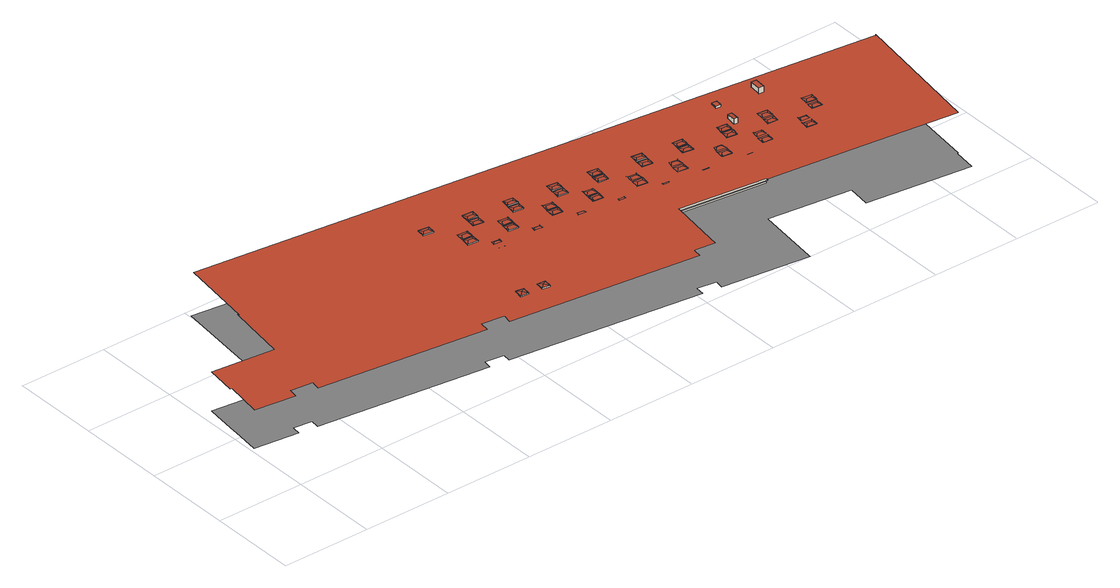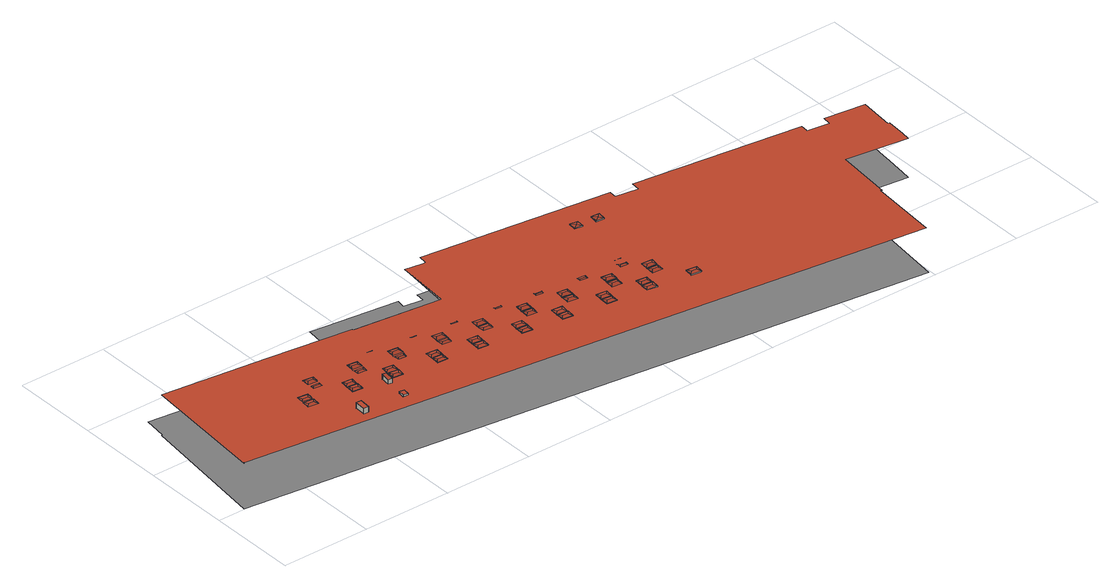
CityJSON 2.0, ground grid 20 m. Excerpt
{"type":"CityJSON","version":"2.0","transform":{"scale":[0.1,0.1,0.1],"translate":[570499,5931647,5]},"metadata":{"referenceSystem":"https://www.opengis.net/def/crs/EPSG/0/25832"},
"CityObjects":{
"building1":{"type":"Building","attributes":{"Grundfläche 2D":"6629.795264","Grundhöhe NN":"5.452"},"children":["building1-1","building1-2","building1-3","building1-4","building1-5","building1-6","building1-7","building1-8","building1-9","building1-10","building1-11","building1-12","building1-13","building1-14","building1-15","building1-16","building1-17","building1-18","building1-19","building1-20","building1-21","building1-22","building1-23","building1-24","building1-25","building1-26","building1-27","building1-28","building1-29","building1-30","building1-31","building1-32","building1-33","building1-34","building1-35","building1-36","building1-37","building1-38","building1-39","building1-40","building1-41","building1-42","building1-43","building1-44","building1-45","building1-46","building1-47","building1-48","building1-49","building1-50","building1-51"],"geometry":[{"type":"MultiSurface","lod":"3","boundaries":[[[0,1,2,3,4,5,6,7,8,9,10,11,12,13,14,15,16,17,18,19,20,21,22,23,24,25,26,27,28,29]],[[30,31,32,33,34,35,36,37,38,39,40,41,42,43,44,45,46,47,48,49,50,51,52,53,54,55,56,57,58,59,60,61,62,63,64,65,66]],[[31,30,67,32]],[[68,69,70,71]],[[72,34,33,32,67,73]],[[35,34,72,74]]],"semantics":{"surfaces":[{"type":"GroundSurface"},{"type":"RoofSurface"},{"type":"WallSurface"}],"values":[0,1,2,2,2,2]}}]},
"building1-1":{"type":"BuildingInstallation","parents":["building1"],"geometry":[{"type":"MultiSurface","lod":"3","boundaries":[[[75,76,77]],[[75,78,76]],[[75,77,79]],[[75,79,78]],[[77,76,80,81]],[[79,77,81,82]],[[78,79,82,83]],[[76,78,83,80]]],"semantics":{"surfaces":[{"type":"RoofSurface"},{"type":"WallSurface"}],"values":[0,0,0,0,1,1,1,1]}}]},
"building1-2":{"type":"BuildingInstallation","parents":["building1"],"geometry":[{"type":"MultiSurface","lod":"3","boundaries":[[[84,85,86]],[[84,87,85]],[[84,86,88]],[[84,88,87]],[[86,85,89,90]],[[88,86,90,91]],[[87,88,91,92]],[[85,87,92,89]]],"semantics":{"surfaces":[{"type":"RoofSurface"},{"type":"WallSurface"}],"values":[0,0,0,0,1,1,1,1]}}]},
"building1-3":{"type":"BuildingInstallation","parents":["building1"],"geometry":[{"type":"MultiSurface","lod":"3","boundaries":[[[93,94,95]],[[95,94,96,97]],[[93,98,96,94]],[[97,96,98]],[[99,100,93,95]],[[100,101,98,93]],[[101,102,97,98]],[[102,99,95,97]]],"semantics":{"surfaces":[{"type":"RoofSurface"},{"type":"WallSurface"}],"values":[0,0,0,0,1,1,1,1]}}]},
"building1-4":{"type":"BuildingInstallation","parents":["building1"],"geometry":[{"type":"MultiSurface","lod":"3","boundaries":[[[103,104,105]],[[105,104,106,107]],[[103,108,106,104]],[[107,106,108]],[[109,110,103,105]],[[110,111,108,103]],[[111,112,107,108]],[[112,109,105,107]]],"semantics":{"surfaces":[{"type":"RoofSurface"},{"type":"WallSurface"}],"values":[0,0,0,0,1,1,1,1]}}]},
"building1-5":{"type":"BuildingInstallation","parents":["building1"],"geometry":[{"type":"MultiSurface","lod":"3","boundaries":[[[113,114,115]],[[115,114,116,117]],[[113,118,116,114]],[[117,116,118]],[[119,117,118]],[[120,113,115]],[[120,119,118,113]]],"semantics":{"surfaces":[{"type":"RoofSurface"},{"type":"WallSurface"}],"values":[0,0,0,0,1,1,1]}}]},
"building1-6":{"type":"BuildingInstallation","parents":["building1"],"geometry":[{"type":"MultiSurface","lod":"3","boundaries":[[[121,122,123]],[[123,124,125,126,121]],[[124,123,122,127,128]],[[128,125,124]]],"semantics":{"surfaces":[{"type":"RoofSurface"}],"values":[0,0,0,0]}}]},
"building1-7":{"type":"BuildingInstallation","parents":["building1"],"geometry":[{"type":"MultiSurface","lod":"3","boundaries":[[[129,130,131]],[[131,132,133,134,129]],[[131,130,135,136,132]],[[136,133,132]]],"semantics":{"surfaces":[{"type":"RoofSurface"}],"values":[0,0,0,0]}}]},
"building1-8":{"type":"BuildingInstallation","parents":["building1"],"geometry":[{"type":"MultiSurface","lod":"3","boundaries":[[[137,138,139]],[[139,138,140,141]],[[137,142,140,138]],[[141,140,142]],[[143,144,137,139]],[[144,145,142,137]],[[145,146,141,142]],[[146,143,139,141]]],"semantics":{"surfaces":[{"type":"RoofSurface"},{"type":"WallSurface"}],"values":[0,0,0,0,1,1,1,1]}}]},
"building1-9":{"type":"BuildingInstallation","parents":["building1"],"geometry":[{"type":"MultiSurface","lod":"3","boundaries":[[[147,148,149]],[[149,148,150,151]],[[147,152,150,148]],[[151,150,152]],[[153,154,147,149]],[[154,155,152,147]],[[155,156,151,152]],[[156,153,149,151]]],"semantics":{"surfaces":[{"type":"RoofSurface"},{"type":"WallSurface"}],"values":[0,0,0,0,1,1,1,1]}}]},
"building1-10":{"type":"BuildingInstallation","parents":["building1"],"geometry":[{"type":"MultiSurface","lod":"3","boundaries":[[[157,158,159]],[[159,158,160,161]],[[157,162,160,158]],[[161,160,162]],[[163,164,157,159]],[[162,157,164,165]],[[165,166,161,162]],[[166,163,159,161]]],"semantics":{"surfaces":[{"type":"RoofSurface"},{"type":"WallSurface"}],"values":[0,0,0,0,1,1,1,1]}}]},
"building1-11":{"type":"BuildingInstallation","parents":["building1"],"geometry":[{"type":"MultiSurface","lod":"3","boundaries":[[[167,168,169]],[[169,168,170,171]],[[167,172,170,168]],[[171,170,172]],[[173,171,172]],[[174,167,169]],[[174,173,172,167]]],"semantics":{"surfaces":[{"type":"RoofSurface"},{"type":"WallSurface"}],"values":[0,0,0,0,1,1,1]}}]},
"building1-12":{"type":"BuildingInstallation","parents":["building1"]},
"building1-13":{"type":"BuildingInstallation","parents":["building1"],"geometry":[{"type":"MultiSurface","lod":"3","boundaries":[[[175,176,177]],[[177,178,179,180,175]],[[177,176,181,182,178]],[[182,179,178]]],"semantics":{"surfaces":[{"type":"RoofSurface"}],"values":[0,0,0,0]}}]},
"building1-14":{"type":"BuildingInstallation","parents":["building1"],"geometry":[{"type":"MultiSurface","lod":"3","boundaries":[[[183,184,185]],[[185,184,186,187]],[[183,188,186,184]],[[187,186,188]],[[189,190,185,187]],[[190,191,183,185]],[[188,183,191,192]],[[192,189,187,188]]],"semantics":{"surfaces":[{"type":"RoofSurface"},{"type":"WallSurface"}],"values":[0,0,0,0,1,1,1,1]}}]},
"building1-15":{"type":"BuildingInstallation","parents":["building1"],"geometry":[{"type":"MultiSurface","lod":"3","boundaries":[[[193,194,195]],[[195,194,196,197]],[[193,198,196,194]],[[197,196,198]],[[199,200,195,197]],[[200,201,193,195]],[[201,202,198,193]],[[202,199,197,198]]],"semantics":{"surfaces":[{"type":"RoofSurface"},{"type":"WallSurface"}],"values":[0,0,0,0,1,1,1,1]}}]},
"building1-16":{"type":"BuildingInstallation","parents":["building1"],"geometry":[{"type":"MultiSurface","lod":"3","boundaries":[[[203,204,205]],[[205,204,206,207]],[[203,208,206,204]],[[207,206,208]],[[209,210,205,207]],[[210,211,203,205]],[[211,212,208,203]],[[212,209,207,208]]],"semantics":{"surfaces":[{"type":"RoofSurface"},{"type":"WallSurface"}],"values":[0,0,0,0,1,1,1,1]}}]},
"building1-17":{"type":"BuildingInstallation","parents":["building1"],"geometry":[{"type":"MultiSurface","lod":"3","boundaries":[[[213,214,215]],[[215,214,216,217]],[[213,218,216,214]],[[217,216,218]],[[219,217,218]],[[220,213,215]],[[220,219,218,213]]],"semantics":{"surfaces":[{"type":"RoofSurface"},{"type":"WallSurface"}],"values":[0,0,0,0,1,1,1]}}]},
"building1-18":{"type":"BuildingInstallation","parents":["building1"],"geometry":[{"type":"MultiSurface","lod":"3","boundaries":[[[221,222,223]],[[223,224,225,226,221]],[[223,222,227,228,224]],[[228,225,224]]],"semantics":{"surfaces":[{"type":"RoofSurface"}],"values":[0,0,0,0]}}]},
"building1-19":{"type":"BuildingInstallation","parents":["building1"],"geometry":[{"type":"MultiSurface","lod":"3","boundaries":[[[229,230,231]],[[231,230,232,233]],[[229,234,232,230]],[[233,232,234]],[[235,236,229,231]],[[236,237,234,229]],[[237,238,233,234]],[[238,235,231,233]]],"semantics":{"surfaces":[{"type":"RoofSurface"},{"type":"WallSurface"}],"values":[0,0,0,0,1,1,1,1]}}]},
"building1-20":{"type":"BuildingInstallation","parents":["building1"],"geometry":[{"type":"MultiSurface","lod":"3","boundaries":[[[239,240,241]],[[241,240,242,243]],[[239,244,242,240]],[[243,242,244]],[[245,246,239,241]],[[246,247,244,239]],[[247,248,243,244]],[[248,245,241,243]]],"semantics":{"surfaces":[{"type":"RoofSurface"},{"type":"WallSurface"}],"values":[0,0,0,0,1,1,1,1]}}]},
"building1-21":{"type":"BuildingInstallation","parents":["building1"],"geometry":[{"type":"MultiSurface","lod":"3","boundaries":[[[249,250,251]],[[251,250,252,253]],[[249,254,252,250]],[[253,252,254]],[[255,256,249,251]],[[256,257,254,249]],[[257,258,253,254]],[[258,255,251,253]]],"semantics":{"surfaces":[{"type":"RoofSurface"},{"type":"WallSurface"}],"values":[0,0,0,0,1,1,1,1]}}]},
"building1-22":{"type":"BuildingInstallation","parents":["building1"],"geometry":[{"type":"MultiSurface","lod":"3","boundaries":[[[259,260,261,262]],[[260,263,264,261]],[[259,265,263,260]],[[266,264,263,265]],[[266,265,267]],[[268,259,262]],[[268,267,265,259]]],"semantics":{"surfaces":[{"type":"RoofSurface"},{"type":"WallSurface"}],"values":[0,0,0,0,1,1,1]}}]},
"building1-23":{"type":"BuildingInstallation","parents":["building1"],"geometry":[{"type":"MultiSurface","lod":"3","boundaries":[[[269,270,271]],[[271,272,273,274,269]],[[272,271,270,275,276]],[[276,273,272]]],"semantics":{"surfaces":[{"type":"RoofSurface"}],"values":[0,0,0,0]}}]},
"building1-24":{"type":"BuildingInstallation","parents":["building1"],"geometry":[{"type":"MultiSurface","lod":"3","boundaries":[[[277,278,279]],[[279,278,280,281]],[[277,282,280,278]],[[281,280,282]],[[279,281,283,284]],[[284,285,277,279]],[[282,277,285,286]],[[286,283,281,282]]],"semantics":{"surfaces":[{"type":"RoofSurface"},{"type":"WallSurface"}],"values":[0,0,0,0,1,1,1,1]}}]},
"building1-25":{"type":"BuildingInstallation","parents":["building1"],"geometry":[{"type":"MultiSurface","lod":"3","boundaries":[[[287,288,289]],[[289,288,290,291]],[[287,292,290,288]],[[291,290,292]],[[293,287,289,294]],[[292,287,293,295]],[[295,296,291,292]],[[296,294,289,291]]],"semantics":{"surfaces":[{"type":"RoofSurface"},{"type":"WallSurface"}],"values":[0,0,0,0,1,1,1,1]}}]},
"building1-26":{"type":"BuildingInstallation","parents":["building1"],"geometry":[{"type":"MultiSurface","lod":"3","boundaries":[[[297,298,299]],[[299,298,300,301]],[[297,302,300,298]],[[301,300,302]],[[303,301,302]],[[304,299,301]],[[304,305,297,299]],[[305,303,302,297]]],"semantics":{"surfaces":[{"type":"RoofSurface"},{"type":"WallSurface"}],"values":[0,0,0,0,1,1,1,1]}}]},
"building1-27":{"type":"BuildingInstallation","parents":["building1"],"geometry":[{"type":"MultiSurface","lod":"3","boundaries":[[[306,307,308,309]],[[307,310,311,312,308]],[[306,313,310,307]],[[314,311,310,313]]],"semantics":{"surfaces":[{"type":"RoofSurface"}],"values":[0,0,0,0]}}]},
"building1-28":{"type":"BuildingInstallation","parents":["building1"],"geometry":[{"type":"MultiSurface","lod":"3","boundaries":[[[315,316,317]],[[317,318,319,320,315]],[[318,317,316,321,322]],[[322,319,318]]],"semantics":{"surfaces":[{"type":"RoofSurface"}],"values":[0,0,0,0]}}]},
"building1-29":{"type":"BuildingInstallation","parents":["building1"],"geometry":[{"type":"MultiSurface","lod":"3","boundaries":[[[323,324,325]],[[325,324,326,327]],[[323,328,326,324]],[[327,326,328]],[[329,323,325,330]],[[328,323,329,331]],[[331,332,327,328]],[[332,330,325,327]]],"semantics":{"surfaces":[{"type":"RoofSurface"},{"type":"WallSurface"}],"values":[0,0,0,0,1,1,1,1]}}]},
"building1-30":{"type":"BuildingInstallation","parents":["building1"],"geometry":[{"type":"MultiSurface","lod":"3","boundaries":[[[333,334,335]],[[335,334,336,337]],[[333,338,336,334]],[[337,336,338]],[[339,340,335,337]],[[340,341,333,335]],[[341,342,338,333]],[[342,339,337,338]]],"semantics":{"surfaces":[{"type":"RoofSurface"},{"type":"WallSurface"}],"values":[0,0,0,0,1,1,1,1]}}]},
"building1-31":{"type":"BuildingInstallation","parents":["building1"],"geometry":[{"type":"MultiSurface","lod":"3","boundaries":[[[343,344,345]],[[345,344,346,347]],[[343,348,346,344]],[[347,346,348]],[[349,343,345]],[[348,343,349,350]],[[350,347,348]]],"semantics":{"surfaces":[{"type":"RoofSurface"},{"type":"WallSurface"}],"values":[0,0,0,0,1,1,1]}}]},
"building1-32":{"type":"BuildingInstallation","parents":["building1"],"geometry":[{"type":"MultiSurface","lod":"3","boundaries":[[[351,352,353,354]],[[352,355,356,357,353]],[[351,358,355,352]],[[355,358,359,356]]],"semantics":{"surfaces":[{"type":"RoofSurface"}],"values":[0,0,0,0]}}]},
"building1-33":{"type":"BuildingInstallation","parents":["building1"],"geometry":[{"type":"MultiSurface","lod":"3","boundaries":[[[360,361,362]],[[362,363,364,365,360]],[[363,362,361,366,367]],[[367,364,363]]],"semantics":{"surfaces":[{"type":"RoofSurface"}],"values":[0,0,0,0]}}]},
"building1-34":{"type":"BuildingInstallation","parents":["building1"],"geometry":[{"type":"MultiSurface","lod":"3","boundaries":[[[368,369,370]],[[370,369,371,372]],[[368,373,371,369]],[[372,371,373]],[[374,375,368,370]],[[376,374,370,372]],[[375,377,373,368]],[[377,376,372,373]]],"semantics":{"surfaces":[{"type":"RoofSurface"},{"type":"WallSurface"}],"values":[0,0,0,0,1,1,1,1]}}]},
"building1-35":{"type":"BuildingInstallation","parents":["building1"],"geometry":[{"type":"MultiSurface","lod":"3","boundaries":[[[378,379,380]],[[380,379,381,382]],[[378,383,381,379]],[[382,381,383]],[[384,385,378,380]],[[386,384,380,382]],[[387,386,382,383]],[[385,387,383,378]]],"semantics":{"surfaces":[{"type":"RoofSurface"},{"type":"WallSurface"}],"values":[0,0,0,0,1,1,1,1]}}]},
"building1-36":{"type":"BuildingInstallation","parents":["building1"],"geometry":[{"type":"MultiSurface","lod":"3","boundaries":[[[388,389,390]],[[390,389,391,392]],[[388,393,391,389]],[[392,391,393]],[[394,388,390]],[[394,395,393,388]],[[395,392,393]]],"semantics":{"surfaces":[{"type":"RoofSurface"},{"type":"WallSurface"}],"values":[0,0,0,0,1,1,1]}}]},
"building1-37":{"type":"BuildingInstallation","parents":["building1"],"geometry":[{"type":"MultiSurface","lod":"3","boundaries":[[[396,397,398,399]],[[397,400,401,402,398]],[[396,403,400,397]],[[400,403,404,401]]],"semantics":{"surfaces":[{"type":"RoofSurface"}],"values":[0,0,0,0]}}]},
"building1-38":{"type":"BuildingInstallation","parents":["building1"],"geometry":[{"type":"MultiSurface","lod":"3","boundaries":[[[405,406,405,407]],[[407,408,405]]],"semantics":{"surfaces":[{"type":"RoofSurface"}],"values":[0,0]}}]},
"building1-39":{"type":"BuildingInstallation","parents":["building1"],"geometry":[{"type":"MultiSurface","lod":"3","boundaries":[[[409,410,411,412]],[[413,414,412,411]],[[410,415,413,411]],[[416,414,413,415]],[[417,410,409]],[[417,418,415,410]],[[416,415,418]]],"semantics":{"surfaces":[{"type":"RoofSurface"},{"type":"WallSurface"}],"values":[0,0,0,0,1,1,1]}}]},
"building1-40":{"type":"BuildingInstallation","parents":["building1"],"geometry":[{"type":"MultiSurface","lod":"3","boundaries":[[[419,420,421]],[[421,420,422,423]],[[419,424,422,420]],[[423,422,424]],[[425,426,421,423]],[[427,425,423,424]],[[426,428,419,421]],[[428,427,424,419]]],"semantics":{"surfaces":[{"type":"RoofSurface"},{"type":"WallSurface"}],"values":[0,0,0,0,1,1,1,1]}}]},
"building1-41":{"type":"BuildingInstallation","parents":["building1"],"geometry":[{"type":"MultiSurface","lod":"3","boundaries":[[[429,430,431]],[[431,430,432,433]],[[429,434,432,430]],[[433,432,434]],[[435,429,431]],[[435,436,434,429]],[[436,433,434]]],"semantics":{"surfaces":[{"type":"RoofSurface"},{"type":"WallSurface"}],"values":[0,0,0,0,1,1,1]}}]},
"building1-42":{"type":"BuildingInstallation","parents":["building1"],"geometry":[{"type":"MultiSurface","lod":"3","boundaries":[[[437,438,439,440]],[[438,441,442,443,439]],[[437,444,441,438]],[[441,444,442]]],"semantics":{"surfaces":[{"type":"RoofSurface"}],"values":[0,0,0,0]}}]},
"building1-43":{"type":"BuildingInstallation","parents":["building1"],"geometry":[{"type":"MultiSurface","lod":"3","boundaries":[[[445,446,447,448]],[[448,447,449,450]],[[445,448,450,451]],[[446,445,451,452]],[[447,446,452,449]]],"semantics":{"surfaces":[{"type":"RoofSurface"},{"type":"WallSurface"}],"values":[0,1,1,1,1]}}]},
"building1-44":{"type":"BuildingInstallation","parents":["building1"],"geometry":[{"type":"MultiSurface","lod":"3","boundaries":[[[453,454,455,456]],[[456,455,457,458]],[[453,456,458,459]],[[454,453,459,460]],[[455,454,460,457]]],"semantics":{"surfaces":[{"type":"RoofSurface"},{"type":"WallSurface"}],"values":[0,1,1,1,1]}}]},
"building1-45":{"type":"BuildingInstallation","parents":["building1"],"geometry":[{"type":"MultiSurface","lod":"3","boundaries":[[[461,462,463,464]],[[462,465,466,467,463]],[[461,468,465,462]],[[469,466,465,468]],[[470,461,464]],[[469,468,471]],[[470,471,468,461]]],"semantics":{"surfaces":[{"type":"RoofSurface"},{"type":"WallSurface"}],"values":[0,0,0,0,1,1,1]}}]},
"building1-46":{"type":"BuildingInstallation","parents":["building1"],"geometry":[{"type":"MultiSurface","lod":"3","boundaries":[[[472,473,474]],[[474,473,475,476]],[[472,477,475,473]],[[476,475,477]],[[478,479,472,474]],[[479,480,477,472]],[[480,481,476,477]],[[474,476,481,478]]],"semantics":{"surfaces":[{"type":"RoofSurface"},{"type":"WallSurface"}],"values":[0,0,0,0,1,1,1,1]}}]},
"building1-47":{"type":"BuildingInstallation","parents":["building1"],"geometry":[{"type":"MultiSurface","lod":"3","boundaries":[[[482,483,484]],[[484,483,485,486,487]],[[482,488,485,483]],[[489,486,485,488]],[[490,482,484]],[[489,488,491]],[[488,482,490,491]]],"semantics":{"surfaces":[{"type":"RoofSurface"},{"type":"WallSurface"}],"values":[0,0,0,0,1,1,1]}}]},
"building1-48":{"type":"BuildingInstallation","parents":["building1"],"geometry":[{"type":"MultiSurface","lod":"3","boundaries":[[[492,493,494]],[[494,495,496,497,492]],[[495,494,493,498,499]],[[499,496,495]]],"semantics":{"surfaces":[{"type":"RoofSurface"}],"values":[0,0,0,0]}}]},
"building1-49":{"type":"BuildingInstallation","parents":["building1"],"geometry":[{"type":"MultiSurface","lod":"3","boundaries":[[[500,501,502,503]],[[503,502,504,505]],[[500,503,505,506]],[[501,500,506,507]],[[502,501,507,504]]],"semantics":{"surfaces":[{"type":"RoofSurface"},{"type":"WallSurface"}],"values":[0,1,1,1,1]}}]},
"building1-50":{"type":"BuildingInstallation","parents":["building1"],"geometry":[{"type":"MultiSurface","lod":"3","boundaries":[[[508,509,510,511]],[[509,512,513,514,510]],[[508,515,512,509]],[[513,512,515,516]],[[517,508,511]],[[516,515,518]],[[517,518,515,508]]],"semantics":{"surfaces":[{"type":"RoofSurface"},{"type":"WallSurface"}],"values":[0,0,0,0,1,1,1]}}]},
"building1-51":{"type":"BuildingInstallation","parents":["building1"],"geometry":[{"type":"MultiSurface","lod":"3","boundaries":[[[519,520,521]],[[521,520,522,523]],[[519,524,522,520]],[[523,522,524]],[[525,519,521]],[[525,526,524,519]],[[526,523,524]]],"semantics":{"surfaces":[{"type":"RoofSurface"},{"type":"WallSurface"}],"values":[0,0,0,0,1,1,1]}}]}
},
"vertices":[
[1014,30,5],[581,84,5],[584,103,5],[540,108,5],[537,89,5],[152,136,5],[155,156,5],[112,161,5],[109,141,5],[10,154,5],[12,170,5],[17,216,5],[18,225,5],[25,283,5],[28,305,5],[169,288,5],[180,376,5],[204,585,5],[1737,397,5],[1700,100,5],[1697,100,5],[1691,48,5],[1454,77,5],[1461,129,5],[1273,152,5],[1255,5,5],[1255,1,5],[1057,25,5],[1060,45,5],[1016,51,5],[1062,68,93],[1075,175,97],[1075,178,97],[1269,155,97],[1273,155,97],[1273,152,97],[1461,129,98],[1697,100,98],[1700,100,98],[1737,397,109],[1732,388,108],[1733,394,109],[207,581,106],[188,418,100],[185,418,100],[185,421,101],[180,376,99],[169,288,96],[28,305,95],[25,283,95],[20,239,93],[24,238,93],[14,157,90],[105,145,90],[108,166,91],[112,165,91],[159,159,91],[158,155,91],[156,140,90],[534,92,91],[536,113,92],[588,106,92],[585,87,91],[1010,34,92],[1013,55,92],[1018,55,92],[1060,49,92],[1075,178,93],[1269,152,93],[1080,174,93],[1080,174,89],[1269,152,89],[1273,155,93],[1269,155,93],[1273,152,93],
[662,146,97],[655,155,96],[652,137,96],[673,153,96],[670,135,96],[655,155,94],[652,137,93],[670,135,93],[673,153,94],
[710,140,97],[703,149,96],[701,132,96],[721,147,96],[718,129,96],[703,149,94],[701,132,93],[718,129,93],[721,147,94],
[631,407,105],[637,415,106],[633,425,105],[649,414,106],[656,422,105],[654,404,105],[633,425,103],[631,407,103],[654,404,103],[656,422,103],
[679,331,102],[686,340,104],[682,349,102],[698,339,104],[705,347,102],[703,329,102],[682,349,101],[679,331,100],[703,329,100],[705,347,101],
[682,352,102],[688,361,104],[684,370,102],[701,360,104],[708,368,102],[705,350,102],[705,350,101],[682,352,101],
[721,288,99],[720,286,99],[721,287,99],[733,286,99],[734,286,99],[732,286,99],[731,285,99],[734,285,99],
[722,312,100],[719,301,99],[724,308,101],[736,306,101],[740,310,100],[728,312,100],[722,301,99],[740,299,99],
[727,374,104],[733,383,105],[729,392,104],[745,381,105],[752,389,104],[750,371,104],[729,392,103],[727,374,102],[750,371,102],[752,389,103],
[729,395,105],[736,403,106],[731,413,105],[748,402,106],[755,410,105],[753,392,105],[731,413,103],[729,395,103],[753,392,103],[755,410,104],
[770,320,102],[776,329,104],[772,338,102],[789,327,104],[795,335,102],[793,317,102],[772,338,101],[770,320,100],[793,317,100],[795,335,101],
[773,341,102],[779,350,104],[775,359,102],[791,348,104],[798,357,102],[796,339,102],[796,339,101],[773,341,101],
[813,301,100],[811,291,100],[815,297,101],[827,295,101],[830,299,100],[820,300,100],[815,291,100],[830,289,100],
[817,363,104],[823,371,105],[819,381,104],[836,370,105],[843,378,104],[840,360,104],[843,378,103],[819,381,103],[817,363,102],[840,360,102],
[820,384,105],[826,392,106],[822,402,105],[838,391,106],[845,399,105],[843,381,105],[845,399,104],[822,402,104],[820,384,103],[843,381,103],
[869,308,102],[875,317,104],[871,326,102],[888,315,104],[895,323,102],[892,305,102],[895,323,101],[871,326,101],[869,308,101],[892,305,101],
[872,329,102],[878,338,104],[874,347,102],[890,336,104],[897,344,102],[895,326,102],[895,326,101],[872,329,101],
[912,288,100],[910,280,100],[913,285,101],[926,283,101],[928,286,100],[920,287,100],[916,280,100],[928,278,100],
[916,351,104],[923,359,105],[919,369,104],[935,358,105],[942,366,104],[940,348,104],[919,369,103],[916,351,102],[940,348,102],[942,366,103],
[919,372,105],[925,380,106],[921,390,105],[938,379,106],[944,387,105],[942,369,105],[921,390,104],[919,372,103],[942,369,103],[944,387,104],
[960,297,102],[966,305,104],[962,315,102],[979,304,104],[986,312,102],[983,294,102],[962,315,101],[960,297,101],[983,294,101],[986,312,101],
[963,318,102],[969,326,104],[965,336,102],[965,335,102],[981,325,104],[988,333,102],[986,315,102],[988,331,102],[986,315,101],[963,318,101],
[1003,276,100],[1002,270,100],[1004,273,101],[1017,272,101],[1018,274,100],[1012,275,100],[1009,269,100],[1018,268,100],
[1007,340,104],[1013,348,105],[1009,358,104],[1026,347,105],[1033,355,104],[1030,337,104],[1033,355,103],[1009,358,103],[1007,340,102],[1030,337,103],
[1010,361,105],[1016,369,106],[1012,379,105],[1028,368,106],[1035,376,105],[1033,358,105],[1010,361,103],[1012,379,104],[1033,358,103],[1035,376,104],
[1059,285,102],[1065,293,104],[1061,303,102],[1078,292,104],[1085,300,102],[1082,282,102],[1082,282,101],[1061,303,101],[1059,285,101],
[1061,306,102],[1067,315,104],[1063,323,102],[1062,319,102],[1079,313,104],[1085,320,102],[1065,323,102],[1084,303,102],[1086,315,102],
[1103,263,100],[1102,259,100],[1103,261,101],[1116,260,101],[1117,261,100],[1113,262,100],[1111,258,100],[1117,257,100],
[1106,328,104],[1113,336,105],[1108,346,104],[1125,335,105],[1132,343,104],[1130,325,104],[1106,328,103],[1108,346,103],[1130,325,103],[1132,343,103],
[1108,349,105],[1115,357,106],[1111,367,105],[1127,356,106],[1134,364,105],[1132,346,105],[1134,364,104],[1111,367,104],[1108,349,103],[1132,346,103],
[1150,274,102],[1156,282,104],[1152,292,102],[1169,281,104],[1175,289,102],[1173,271,102],[1150,274,101],[1173,271,101],
[1152,295,102],[1159,303,104],[1155,311,102],[1154,304,102],[1171,302,104],[1177,308,102],[1158,311,102],[1176,292,102],[1177,300,102],
[1193,251,100],[1193,249,100],[1194,250,101],[1206,249,101],[1207,250,100],[1205,250,100],[1203,248,100],[1207,247,100],
[1197,317,104],[1204,325,105],[1199,335,104],[1216,324,105],[1223,332,104],[1221,314,104],[1199,335,103],[1197,317,103],[1223,332,103],[1221,314,103],
[1200,337,105],[1206,346,106],[1202,355,105],[1218,345,106],[1225,353,105],[1223,335,105],[1202,355,104],[1200,337,104],[1225,353,104],[1223,335,104],
[1249,262,102],[1255,270,104],[1251,280,102],[1268,269,104],[1274,277,102],[1272,259,102],[1249,262,101],[1272,259,101],
[1252,283,102],[1258,291,104],[1255,298,102],[1252,288,102],[1270,290,104],[1275,296,102],[1258,298,102],[1275,280,102],[1275,284,102],
[1305,237,101],[1306,237,101],[1293,238,101],[1293,238,100],
[1298,322,104],[1296,305,104],[1303,313,105],[1298,323,104],[1315,312,105],[1322,319,104],[1319,302,104],[1322,318,104],[1296,305,103],[1319,302,103],
[1298,325,105],[1305,334,106],[1301,343,105],[1317,332,106],[1324,340,105],[1322,322,105],[1324,340,104],[1301,343,104],[1322,322,104],[1298,325,104],
[1340,251,102],[1346,259,104],[1342,269,102],[1359,258,104],[1365,266,102],[1363,248,102],[1340,251,101],[1363,248,101],
[1342,272,102],[1349,280,104],[1346,287,103],[1342,273,102],[1361,279,104],[1365,284,103],[1350,286,103],[1366,269,102],
[1343,331,116],[1346,352,115],[1337,353,115],[1334,332,116],[1337,353,105],[1334,332,104],[1343,331,104],[1346,352,105],
[1351,392,111],[1353,406,111],[1342,408,111],[1340,394,111],[1342,408,107],[1340,394,106],[1351,392,106],[1353,406,107],
[1387,293,104],[1393,302,105],[1390,311,104],[1389,307,104],[1406,301,105],[1412,308,104],[1391,311,104],[1410,291,104],[1412,304,104],[1387,293,103],[1410,291,103],
[1390,314,105],[1396,323,106],[1392,332,105],[1408,321,106],[1415,329,105],[1413,311,105],[1392,332,104],[1390,314,104],[1413,311,104],[1415,329,104],
[1439,239,102],[1445,247,104],[1441,257,102],[1457,246,104],[1464,254,102],[1456,255,102],[1462,236,102],[1464,253,102],[1439,239,101],[1462,236,101],
[1445,274,103],[1442,260,102],[1447,268,104],[1460,267,104],[1464,271,103],[1450,273,103],[1443,260,102],[1464,258,102],
[1447,380,120],[1449,405,120],[1438,406,120],[1436,381,120],[1438,406,107],[1436,381,106],[1447,380,106],[1449,405,107],
[1486,281,104],[1492,290,105],[1489,298,104],[1487,291,104],[1505,288,105],[1510,295,104],[1491,298,104],[1509,278,104],[1510,288,104],[1486,281,103],[1509,278,103],
[1489,302,105],[1495,310,106],[1491,320,105],[1507,309,106],[1514,317,105],[1512,299,105],[1489,302,104],[1512,299,104]
]}
